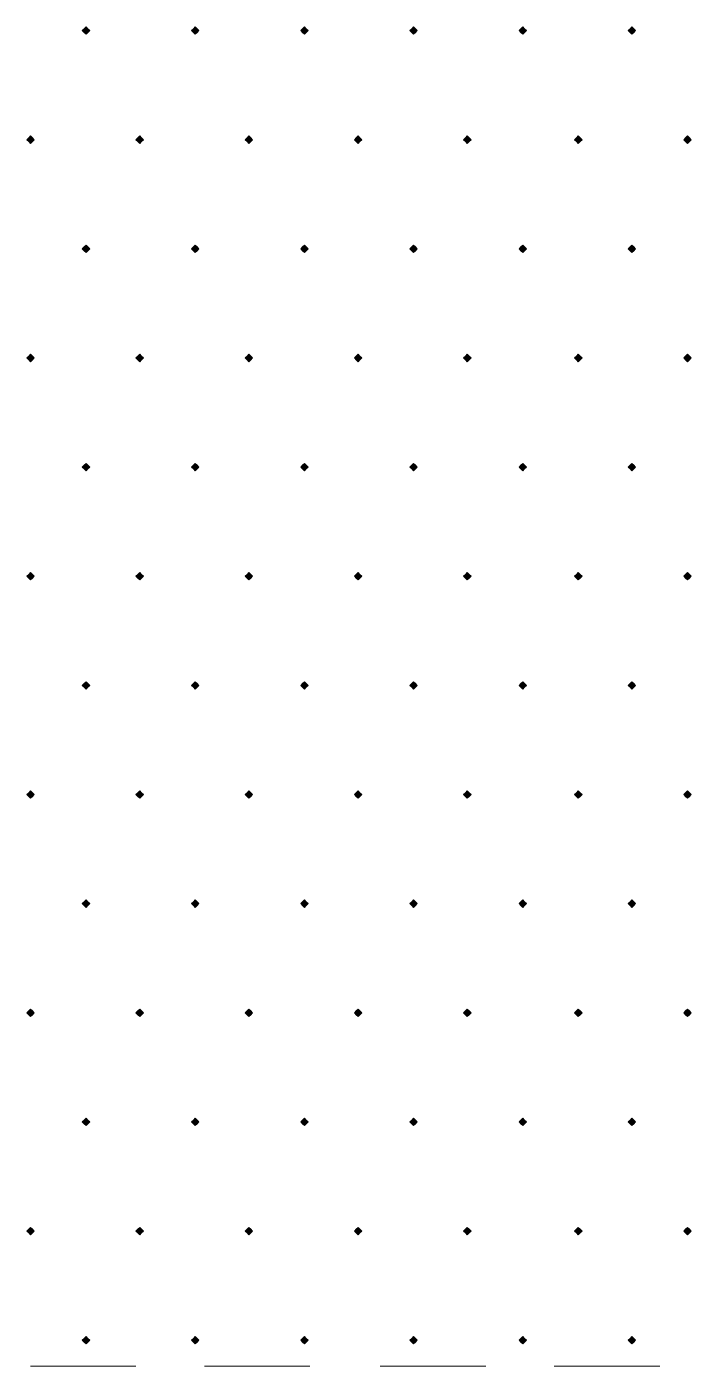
# Model space of a CAD drawing. Header units: millimetres. Extents: x 0 to 420, y 0 to 297.
# Drawn here: x 178.75 to 186.35, y 69.19 to 84.52 of the extents above; entities that cross this region are included whole.
import ezdxf

# ---------------------------------------------------------------- set-up
doc = ezdxf.new("R2010")
doc.units = ezdxf.units.MM

msp = doc.modelspace()

# ---------------------------------------------------------------- hatches: boundary and pattern name
for points in [[(179.43, 84.519), (179.409, 84.497), (179.387, 84.476), (179.409, 84.455), (179.43, 84.434), (179.451, 84.455), (179.472, 84.476), (179.451, 84.497), (179.43, 84.519)], [(180.679, 84.519), (180.658, 84.497), (180.636, 84.476), (180.658, 84.455), (180.679, 84.434), (180.7, 84.455), (180.721, 84.476), (180.7, 84.497), (180.679, 84.519)], [(181.928, 84.519), (181.906, 84.497), (181.885, 84.476), (181.906, 84.455), (181.928, 84.434), (181.949, 84.455), (181.97, 84.476), (181.949, 84.497), (181.928, 84.519)], [(183.176, 84.519), (183.155, 84.497), (183.134, 84.476), (183.155, 84.455), (183.176, 84.434), (183.197, 84.455), (183.219, 84.476), (183.197, 84.497), (183.176, 84.519)], [(184.425, 84.519), (184.404, 84.497), (184.383, 84.476), (184.404, 84.455), (184.425, 84.434), (184.446, 84.455), (184.468, 84.476), (184.446, 84.497), (184.425, 84.519)], [(185.674, 84.519), (185.653, 84.497), (185.632, 84.476), (185.653, 84.455), (185.674, 84.434), (185.695, 84.455), (185.716, 84.476), (185.695, 84.497), (185.674, 84.519)], [(178.795, 83.27), (178.774, 83.248), (178.753, 83.227), (178.774, 83.206), (178.795, 83.185), (178.816, 83.206), (178.837, 83.227), (178.816, 83.248), (178.795, 83.27)], [(180.044, 83.27), (180.022, 83.248), (180.001, 83.227), (180.022, 83.206), (180.044, 83.185), (180.065, 83.206), (180.086, 83.227), (180.065, 83.248), (180.044, 83.27)], [(181.293, 83.27), (181.271, 83.248), (181.25, 83.227), (181.271, 83.206), (181.293, 83.185), (181.314, 83.206), (181.335, 83.227), (181.314, 83.248), (181.293, 83.27)], [(182.541, 83.27), (182.52, 83.248), (182.499, 83.227), (182.52, 83.206), (182.541, 83.185), (182.562, 83.206), (182.584, 83.227), (182.562, 83.248), (182.541, 83.27)], [(183.79, 83.27), (183.769, 83.248), (183.748, 83.227), (183.769, 83.206), (183.79, 83.185), (183.811, 83.206), (183.833, 83.227), (183.811, 83.248), (183.79, 83.27)], [(185.06, 83.27), (185.039, 83.248), (185.018, 83.227), (185.039, 83.206), (185.06, 83.185), (185.081, 83.206), (185.103, 83.227), (185.081, 83.248), (185.06, 83.27)], [(186.309, 83.27), (186.288, 83.248), (186.267, 83.227), (186.288, 83.206), (186.309, 83.185), (186.33, 83.206), (186.351, 83.227), (186.33, 83.248), (186.309, 83.27)], [(179.43, 82.021), (179.409, 82), (179.387, 81.979), (179.409, 81.957), (179.43, 81.936), (179.451, 81.957), (179.472, 81.979), (179.451, 82), (179.43, 82.021)], [(180.679, 82.021), (180.658, 82), (180.636, 81.979), (180.658, 81.957), (180.679, 81.936), (180.7, 81.957), (180.721, 81.979), (180.7, 82), (180.679, 82.021)], [(181.928, 82.021), (181.906, 82), (181.885, 81.979), (181.906, 81.957), (181.928, 81.936), (181.949, 81.957), (181.97, 81.979), (181.949, 82), (181.928, 82.021)], [(183.176, 82.021), (183.155, 82), (183.134, 81.979), (183.155, 81.957), (183.176, 81.936), (183.197, 81.957), (183.219, 81.979), (183.197, 82), (183.176, 82.021)], [(184.425, 82.021), (184.404, 82), (184.383, 81.979), (184.404, 81.957), (184.425, 81.936), (184.446, 81.957), (184.468, 81.979), (184.446, 82), (184.425, 82.021)], [(185.674, 82.021), (185.653, 82), (185.632, 81.979), (185.653, 81.957), (185.674, 81.936), (185.695, 81.957), (185.716, 81.979), (185.695, 82), (185.674, 82.021)], [(178.795, 80.772), (178.774, 80.751), (178.753, 80.73), (178.774, 80.709), (178.795, 80.687), (178.816, 80.709), (178.837, 80.73), (178.816, 80.751), (178.795, 80.772)], [(180.044, 80.772), (180.022, 80.751), (180.001, 80.73), (180.022, 80.709), (180.044, 80.687), (180.065, 80.709), (180.086, 80.73), (180.065, 80.751), (180.044, 80.772)], [(181.293, 80.772), (181.271, 80.751), (181.25, 80.73), (181.271, 80.709), (181.293, 80.687), (181.314, 80.709), (181.335, 80.73), (181.314, 80.751), (181.293, 80.772)], [(182.541, 80.772), (182.52, 80.751), (182.499, 80.73), (182.52, 80.709), (182.541, 80.687), (182.562, 80.709), (182.584, 80.73), (182.562, 80.751), (182.541, 80.772)], [(183.79, 80.772), (183.769, 80.751), (183.748, 80.73), (183.769, 80.709), (183.79, 80.687), (183.811, 80.709), (183.833, 80.73), (183.811, 80.751), (183.79, 80.772)], [(185.06, 80.772), (185.039, 80.751), (185.018, 80.73), (185.039, 80.709), (185.06, 80.687), (185.081, 80.709), (185.103, 80.73), (185.081, 80.751), (185.06, 80.772)], [(186.309, 80.772), (186.288, 80.751), (186.267, 80.73), (186.288, 80.709), (186.309, 80.687), (186.33, 80.709), (186.351, 80.73), (186.33, 80.751), (186.309, 80.772)], [(179.43, 79.523), (179.409, 79.502), (179.387, 79.481), (179.409, 79.46), (179.43, 79.438), (179.451, 79.46), (179.472, 79.481), (179.451, 79.502), (179.43, 79.523)], [(180.679, 79.523), (180.658, 79.502), (180.636, 79.481), (180.658, 79.46), (180.679, 79.438), (180.7, 79.46), (180.721, 79.481), (180.7, 79.502), (180.679, 79.523)], [(181.928, 79.523), (181.906, 79.502), (181.885, 79.481), (181.906, 79.46), (181.928, 79.438), (181.949, 79.46), (181.97, 79.481), (181.949, 79.502), (181.928, 79.523)], [(183.176, 79.523), (183.155, 79.502), (183.134, 79.481), (183.155, 79.46), (183.176, 79.438), (183.197, 79.46), (183.219, 79.481), (183.197, 79.502), (183.176, 79.523)], [(184.425, 79.523), (184.404, 79.502), (184.383, 79.481), (184.404, 79.46), (184.425, 79.438), (184.446, 79.46), (184.468, 79.481), (184.446, 79.502), (184.425, 79.523)], [(185.674, 79.523), (185.653, 79.502), (185.632, 79.481), (185.653, 79.46), (185.674, 79.438), (185.695, 79.46), (185.716, 79.481), (185.695, 79.502), (185.674, 79.523)], [(178.795, 78.274), (178.774, 78.253), (178.753, 78.232), (178.774, 78.211), (178.795, 78.19), (178.816, 78.211), (178.837, 78.232), (178.816, 78.253), (178.795, 78.274)], [(180.044, 78.274), (180.022, 78.253), (180.001, 78.232), (180.022, 78.211), (180.044, 78.19), (180.065, 78.211), (180.086, 78.232), (180.065, 78.253), (180.044, 78.274)], [(181.293, 78.274), (181.271, 78.253), (181.25, 78.232), (181.271, 78.211), (181.293, 78.19), (181.314, 78.211), (181.335, 78.232), (181.314, 78.253), (181.293, 78.274)], [(182.541, 78.274), (182.52, 78.253), (182.499, 78.232), (182.52, 78.211), (182.541, 78.19), (182.562, 78.211), (182.584, 78.232), (182.562, 78.253), (182.541, 78.274)], [(183.79, 78.274), (183.769, 78.253), (183.748, 78.232), (183.769, 78.211), (183.79, 78.19), (183.811, 78.211), (183.833, 78.232), (183.811, 78.253), (183.79, 78.274)], [(185.06, 78.274), (185.039, 78.253), (185.018, 78.232), (185.039, 78.211), (185.06, 78.19), (185.081, 78.211), (185.103, 78.232), (185.081, 78.253), (185.06, 78.274)], [(186.309, 78.274), (186.288, 78.253), (186.267, 78.232), (186.288, 78.211), (186.309, 78.19), (186.33, 78.211), (186.351, 78.232), (186.33, 78.253), (186.309, 78.274)], [(179.43, 77.025), (179.409, 77.004), (179.387, 76.983), (179.409, 76.962), (179.43, 76.941), (179.451, 76.962), (179.472, 76.983), (179.451, 77.004), (179.43, 77.025)], [(180.679, 77.025), (180.658, 77.004), (180.636, 76.983), (180.658, 76.962), (180.679, 76.941), (180.7, 76.962), (180.721, 76.983), (180.7, 77.004), (180.679, 77.025)], [(181.928, 77.025), (181.906, 77.004), (181.885, 76.983), (181.906, 76.962), (181.928, 76.941), (181.949, 76.962), (181.97, 76.983), (181.949, 77.004), (181.928, 77.025)], [(183.176, 77.025), (183.155, 77.004), (183.134, 76.983), (183.155, 76.962), (183.176, 76.941), (183.197, 76.962), (183.219, 76.983), (183.197, 77.004), (183.176, 77.025)], [(184.425, 77.025), (184.404, 77.004), (184.383, 76.983), (184.404, 76.962), (184.425, 76.941), (184.446, 76.962), (184.468, 76.983), (184.446, 77.004), (184.425, 77.025)], [(185.674, 77.025), (185.653, 77.004), (185.632, 76.983), (185.653, 76.962), (185.674, 76.941), (185.695, 76.962), (185.716, 76.983), (185.695, 77.004), (185.674, 77.025)], [(178.795, 75.777), (178.774, 75.755), (178.753, 75.734), (178.774, 75.713), (178.795, 75.692), (178.816, 75.713), (178.837, 75.734), (178.816, 75.755), (178.795, 75.777)], [(180.044, 75.777), (180.022, 75.755), (180.001, 75.734), (180.022, 75.713), (180.044, 75.692), (180.065, 75.713), (180.086, 75.734), (180.065, 75.755), (180.044, 75.777)], [(181.293, 75.777), (181.271, 75.755), (181.25, 75.734), (181.271, 75.713), (181.293, 75.692), (181.314, 75.713), (181.335, 75.734), (181.314, 75.755), (181.293, 75.777)], [(182.541, 75.777), (182.52, 75.755), (182.499, 75.734), (182.52, 75.713), (182.541, 75.692), (182.562, 75.713), (182.584, 75.734), (182.562, 75.755), (182.541, 75.777)], [(183.79, 75.777), (183.769, 75.755), (183.748, 75.734), (183.769, 75.713), (183.79, 75.692), (183.811, 75.713), (183.833, 75.734), (183.811, 75.755), (183.79, 75.777)], [(185.06, 75.777), (185.039, 75.755), (185.018, 75.734), (185.039, 75.713), (185.06, 75.692), (185.081, 75.713), (185.103, 75.734), (185.081, 75.755), (185.06, 75.777)], [(186.309, 75.777), (186.288, 75.755), (186.267, 75.734), (186.288, 75.713), (186.309, 75.692), (186.33, 75.713), (186.351, 75.734), (186.33, 75.755), (186.309, 75.777)], [(179.43, 74.528), (179.409, 74.507), (179.387, 74.486), (179.409, 74.464), (179.43, 74.443), (179.451, 74.464), (179.472, 74.486), (179.451, 74.507), (179.43, 74.528)], [(180.679, 74.528), (180.658, 74.507), (180.636, 74.486), (180.658, 74.464), (180.679, 74.443), (180.7, 74.464), (180.721, 74.486), (180.7, 74.507), (180.679, 74.528)], [(181.928, 74.528), (181.906, 74.507), (181.885, 74.486), (181.906, 74.464), (181.928, 74.443), (181.949, 74.464), (181.97, 74.486), (181.949, 74.507), (181.928, 74.528)], [(183.176, 74.528), (183.155, 74.507), (183.134, 74.486), (183.155, 74.464), (183.176, 74.443), (183.197, 74.464), (183.219, 74.486), (183.197, 74.507), (183.176, 74.528)], [(184.425, 74.528), (184.404, 74.507), (184.383, 74.486), (184.404, 74.464), (184.425, 74.443), (184.446, 74.464), (184.468, 74.486), (184.446, 74.507), (184.425, 74.528)], [(185.674, 74.528), (185.653, 74.507), (185.632, 74.486), (185.653, 74.464), (185.674, 74.443), (185.695, 74.464), (185.716, 74.486), (185.695, 74.507), (185.674, 74.528)], [(178.795, 73.279), (178.774, 73.258), (178.753, 73.237), (178.774, 73.215), (178.795, 73.194), (178.816, 73.215), (178.837, 73.237), (178.816, 73.258), (178.795, 73.279)], [(180.044, 73.279), (180.022, 73.258), (180.001, 73.237), (180.022, 73.215), (180.044, 73.194), (180.065, 73.215), (180.086, 73.237), (180.065, 73.258), (180.044, 73.279)], [(181.293, 73.279), (181.271, 73.258), (181.25, 73.237), (181.271, 73.215), (181.293, 73.194), (181.314, 73.215), (181.335, 73.237), (181.314, 73.258), (181.293, 73.279)], [(182.541, 73.279), (182.52, 73.258), (182.499, 73.237), (182.52, 73.215), (182.541, 73.194), (182.562, 73.215), (182.584, 73.237), (182.562, 73.258), (182.541, 73.279)], [(183.79, 73.279), (183.769, 73.258), (183.748, 73.237), (183.769, 73.215), (183.79, 73.194), (183.811, 73.215), (183.833, 73.237), (183.811, 73.258), (183.79, 73.279)], [(185.06, 73.279), (185.039, 73.258), (185.018, 73.237), (185.039, 73.215), (185.06, 73.194), (185.081, 73.215), (185.103, 73.237), (185.081, 73.258), (185.06, 73.279)], [(186.309, 73.279), (186.288, 73.258), (186.267, 73.237), (186.288, 73.215), (186.309, 73.194), (186.33, 73.215), (186.351, 73.237), (186.33, 73.258), (186.309, 73.279)], [(179.43, 72.03), (179.409, 72.009), (179.387, 71.988), (179.409, 71.967), (179.43, 71.946), (179.451, 71.967), (179.472, 71.988), (179.451, 72.009), (179.43, 72.03)], [(180.679, 72.03), (180.658, 72.009), (180.636, 71.988), (180.658, 71.967), (180.679, 71.946), (180.7, 71.967), (180.721, 71.988), (180.7, 72.009), (180.679, 72.03)], [(181.928, 72.03), (181.906, 72.009), (181.885, 71.988), (181.906, 71.967), (181.928, 71.946), (181.949, 71.967), (181.97, 71.988), (181.949, 72.009), (181.928, 72.03)], [(183.176, 72.03), (183.155, 72.009), (183.134, 71.988), (183.155, 71.967), (183.176, 71.946), (183.197, 71.967), (183.219, 71.988), (183.197, 72.009), (183.176, 72.03)], [(184.425, 72.03), (184.404, 72.009), (184.383, 71.988), (184.404, 71.967), (184.425, 71.946), (184.446, 71.967), (184.468, 71.988), (184.446, 72.009), (184.425, 72.03)], [(185.674, 72.03), (185.653, 72.009), (185.632, 71.988), (185.653, 71.967), (185.674, 71.946), (185.695, 71.967), (185.716, 71.988), (185.695, 72.009), (185.674, 72.03)], [(178.795, 70.781), (178.774, 70.76), (178.753, 70.739), (178.774, 70.718), (178.795, 70.697), (178.816, 70.718), (178.837, 70.739), (178.816, 70.76), (178.795, 70.781)], [(180.044, 70.781), (180.022, 70.76), (180.001, 70.739), (180.022, 70.718), (180.044, 70.697), (180.065, 70.718), (180.086, 70.739), (180.065, 70.76), (180.044, 70.781)], [(181.293, 70.781), (181.271, 70.76), (181.25, 70.739), (181.271, 70.718), (181.293, 70.697), (181.314, 70.718), (181.335, 70.739), (181.314, 70.76), (181.293, 70.781)], [(182.541, 70.781), (182.52, 70.76), (182.499, 70.739), (182.52, 70.718), (182.541, 70.697), (182.562, 70.718), (182.584, 70.739), (182.562, 70.76), (182.541, 70.781)], [(183.79, 70.781), (183.769, 70.76), (183.748, 70.739), (183.769, 70.718), (183.79, 70.697), (183.811, 70.718), (183.833, 70.739), (183.811, 70.76), (183.79, 70.781)], [(185.06, 70.781), (185.039, 70.76), (185.018, 70.739), (185.039, 70.718), (185.06, 70.697), (185.081, 70.718), (185.103, 70.739), (185.081, 70.76), (185.06, 70.781)], [(186.309, 70.781), (186.288, 70.76), (186.267, 70.739), (186.288, 70.718), (186.309, 70.697), (186.33, 70.718), (186.351, 70.739), (186.33, 70.76), (186.309, 70.781)], [(179.43, 69.532), (179.409, 69.511), (179.387, 69.49), (179.409, 69.469), (179.43, 69.448), (179.451, 69.469), (179.472, 69.49), (179.451, 69.511), (179.43, 69.532)], [(180.679, 69.532), (180.658, 69.511), (180.636, 69.49), (180.658, 69.469), (180.679, 69.448), (180.7, 69.469), (180.721, 69.49), (180.7, 69.511), (180.679, 69.532)], [(181.928, 69.532), (181.906, 69.511), (181.885, 69.49), (181.906, 69.469), (181.928, 69.448), (181.949, 69.469), (181.97, 69.49), (181.949, 69.511), (181.928, 69.532)], [(183.176, 69.532), (183.155, 69.511), (183.134, 69.49), (183.155, 69.469), (183.176, 69.448), (183.197, 69.469), (183.219, 69.49), (183.197, 69.511), (183.176, 69.532)], [(184.425, 69.532), (184.404, 69.511), (184.383, 69.49), (184.404, 69.469), (184.425, 69.448), (184.446, 69.469), (184.468, 69.49), (184.446, 69.511), (184.425, 69.532)], [(185.674, 69.532), (185.653, 69.511), (185.632, 69.49), (185.653, 69.469), (185.674, 69.448), (185.695, 69.469), (185.716, 69.49), (185.695, 69.511), (185.674, 69.532)]]:
    msp.add_hatch(color=7).paths.add_polyline_path(points)

# ---------------------------------------------------------------- linework, layer by layer
at = {"lineweight": 0}
for points in [[(179.43, 84.519), (179.409, 84.497), (179.387, 84.476), (179.409, 84.455), (179.43, 84.434), (179.451, 84.455), (179.472, 84.476), (179.451, 84.497)], [(180.679, 84.519), (180.658, 84.497), (180.636, 84.476), (180.658, 84.455), (180.679, 84.434), (180.7, 84.455), (180.721, 84.476), (180.7, 84.497)], [(181.928, 84.519), (181.906, 84.497), (181.885, 84.476), (181.906, 84.455), (181.928, 84.434), (181.949, 84.455), (181.97, 84.476), (181.949, 84.497)], [(183.176, 84.519), (183.155, 84.497), (183.134, 84.476), (183.155, 84.455), (183.176, 84.434), (183.197, 84.455), (183.219, 84.476), (183.197, 84.497)], [(184.425, 84.519), (184.404, 84.497), (184.383, 84.476), (184.404, 84.455), (184.425, 84.434), (184.446, 84.455), (184.468, 84.476), (184.446, 84.497)], [(185.674, 84.519), (185.653, 84.497), (185.632, 84.476), (185.653, 84.455), (185.674, 84.434), (185.695, 84.455), (185.716, 84.476), (185.695, 84.497)], [(178.795, 83.27), (178.774, 83.248), (178.753, 83.227), (178.774, 83.206), (178.795, 83.185), (178.816, 83.206), (178.837, 83.227), (178.816, 83.248)], [(180.044, 83.27), (180.022, 83.248), (180.001, 83.227), (180.022, 83.206), (180.044, 83.185), (180.065, 83.206), (180.086, 83.227), (180.065, 83.248)], [(181.293, 83.27), (181.271, 83.248), (181.25, 83.227), (181.271, 83.206), (181.293, 83.185), (181.314, 83.206), (181.335, 83.227), (181.314, 83.248)], [(182.541, 83.27), (182.52, 83.248), (182.499, 83.227), (182.52, 83.206), (182.541, 83.185), (182.562, 83.206), (182.584, 83.227), (182.562, 83.248)], [(183.79, 83.27), (183.769, 83.248), (183.748, 83.227), (183.769, 83.206), (183.79, 83.185), (183.811, 83.206), (183.833, 83.227), (183.811, 83.248)], [(185.06, 83.27), (185.039, 83.248), (185.018, 83.227), (185.039, 83.206), (185.06, 83.185), (185.081, 83.206), (185.103, 83.227), (185.081, 83.248)], [(186.309, 83.27), (186.288, 83.248), (186.267, 83.227), (186.288, 83.206), (186.309, 83.185), (186.33, 83.206), (186.351, 83.227), (186.33, 83.248)], [(179.43, 82.021), (179.409, 82), (179.387, 81.979), (179.409, 81.957), (179.43, 81.936), (179.451, 81.957), (179.472, 81.979), (179.451, 82)], [(180.679, 82.021), (180.658, 82), (180.636, 81.979), (180.658, 81.957), (180.679, 81.936), (180.7, 81.957), (180.721, 81.979), (180.7, 82)], [(181.928, 82.021), (181.906, 82), (181.885, 81.979), (181.906, 81.957), (181.928, 81.936), (181.949, 81.957), (181.97, 81.979), (181.949, 82)], [(183.176, 82.021), (183.155, 82), (183.134, 81.979), (183.155, 81.957), (183.176, 81.936), (183.197, 81.957), (183.219, 81.979), (183.197, 82)], [(184.425, 82.021), (184.404, 82), (184.383, 81.979), (184.404, 81.957), (184.425, 81.936), (184.446, 81.957), (184.468, 81.979), (184.446, 82)], [(185.674, 82.021), (185.653, 82), (185.632, 81.979), (185.653, 81.957), (185.674, 81.936), (185.695, 81.957), (185.716, 81.979), (185.695, 82)], [(178.795, 80.772), (178.774, 80.751), (178.753, 80.73), (178.774, 80.709), (178.795, 80.687), (178.816, 80.709), (178.837, 80.73), (178.816, 80.751)], [(180.044, 80.772), (180.022, 80.751), (180.001, 80.73), (180.022, 80.709), (180.044, 80.687), (180.065, 80.709), (180.086, 80.73), (180.065, 80.751)], [(181.293, 80.772), (181.271, 80.751), (181.25, 80.73), (181.271, 80.709), (181.293, 80.687), (181.314, 80.709), (181.335, 80.73), (181.314, 80.751)], [(182.541, 80.772), (182.52, 80.751), (182.499, 80.73), (182.52, 80.709), (182.541, 80.687), (182.562, 80.709), (182.584, 80.73), (182.562, 80.751)], [(183.79, 80.772), (183.769, 80.751), (183.748, 80.73), (183.769, 80.709), (183.79, 80.687), (183.811, 80.709), (183.833, 80.73), (183.811, 80.751)], [(185.06, 80.772), (185.039, 80.751), (185.018, 80.73), (185.039, 80.709), (185.06, 80.687), (185.081, 80.709), (185.103, 80.73), (185.081, 80.751)], [(186.309, 80.772), (186.288, 80.751), (186.267, 80.73), (186.288, 80.709), (186.309, 80.687), (186.33, 80.709), (186.351, 80.73), (186.33, 80.751)], [(179.43, 79.523), (179.409, 79.502), (179.387, 79.481), (179.409, 79.46), (179.43, 79.438), (179.451, 79.46), (179.472, 79.481), (179.451, 79.502)], [(180.679, 79.523), (180.658, 79.502), (180.636, 79.481), (180.658, 79.46), (180.679, 79.438), (180.7, 79.46), (180.721, 79.481), (180.7, 79.502)], [(181.928, 79.523), (181.906, 79.502), (181.885, 79.481), (181.906, 79.46), (181.928, 79.438), (181.949, 79.46), (181.97, 79.481), (181.949, 79.502)], [(183.176, 79.523), (183.155, 79.502), (183.134, 79.481), (183.155, 79.46), (183.176, 79.438), (183.197, 79.46), (183.219, 79.481), (183.197, 79.502)], [(184.425, 79.523), (184.404, 79.502), (184.383, 79.481), (184.404, 79.46), (184.425, 79.438), (184.446, 79.46), (184.468, 79.481), (184.446, 79.502)], [(185.674, 79.523), (185.653, 79.502), (185.632, 79.481), (185.653, 79.46), (185.674, 79.438), (185.695, 79.46), (185.716, 79.481), (185.695, 79.502)], [(178.795, 78.274), (178.774, 78.253), (178.753, 78.232), (178.774, 78.211), (178.795, 78.19), (178.816, 78.211), (178.837, 78.232), (178.816, 78.253)], [(180.044, 78.274), (180.022, 78.253), (180.001, 78.232), (180.022, 78.211), (180.044, 78.19), (180.065, 78.211), (180.086, 78.232), (180.065, 78.253)], [(181.293, 78.274), (181.271, 78.253), (181.25, 78.232), (181.271, 78.211), (181.293, 78.19), (181.314, 78.211), (181.335, 78.232), (181.314, 78.253)], [(182.541, 78.274), (182.52, 78.253), (182.499, 78.232), (182.52, 78.211), (182.541, 78.19), (182.562, 78.211), (182.584, 78.232), (182.562, 78.253)], [(183.79, 78.274), (183.769, 78.253), (183.748, 78.232), (183.769, 78.211), (183.79, 78.19), (183.811, 78.211), (183.833, 78.232), (183.811, 78.253)], [(185.06, 78.274), (185.039, 78.253), (185.018, 78.232), (185.039, 78.211), (185.06, 78.19), (185.081, 78.211), (185.103, 78.232), (185.081, 78.253)], [(186.309, 78.274), (186.288, 78.253), (186.267, 78.232), (186.288, 78.211), (186.309, 78.19), (186.33, 78.211), (186.351, 78.232), (186.33, 78.253)], [(179.43, 77.025), (179.409, 77.004), (179.387, 76.983), (179.409, 76.962), (179.43, 76.941), (179.451, 76.962), (179.472, 76.983), (179.451, 77.004)], [(180.679, 77.025), (180.658, 77.004), (180.636, 76.983), (180.658, 76.962), (180.679, 76.941), (180.7, 76.962), (180.721, 76.983), (180.7, 77.004)], [(181.928, 77.025), (181.906, 77.004), (181.885, 76.983), (181.906, 76.962), (181.928, 76.941), (181.949, 76.962), (181.97, 76.983), (181.949, 77.004)], [(183.176, 77.025), (183.155, 77.004), (183.134, 76.983), (183.155, 76.962), (183.176, 76.941), (183.197, 76.962), (183.219, 76.983), (183.197, 77.004)], [(184.425, 77.025), (184.404, 77.004), (184.383, 76.983), (184.404, 76.962), (184.425, 76.941), (184.446, 76.962), (184.468, 76.983), (184.446, 77.004)], [(185.674, 77.025), (185.653, 77.004), (185.632, 76.983), (185.653, 76.962), (185.674, 76.941), (185.695, 76.962), (185.716, 76.983), (185.695, 77.004)], [(178.795, 75.777), (178.774, 75.755), (178.753, 75.734), (178.774, 75.713), (178.795, 75.692), (178.816, 75.713), (178.837, 75.734), (178.816, 75.755)], [(180.044, 75.777), (180.022, 75.755), (180.001, 75.734), (180.022, 75.713), (180.044, 75.692), (180.065, 75.713), (180.086, 75.734), (180.065, 75.755)], [(181.293, 75.777), (181.271, 75.755), (181.25, 75.734), (181.271, 75.713), (181.293, 75.692), (181.314, 75.713), (181.335, 75.734), (181.314, 75.755)], [(182.541, 75.777), (182.52, 75.755), (182.499, 75.734), (182.52, 75.713), (182.541, 75.692), (182.562, 75.713), (182.584, 75.734), (182.562, 75.755)], [(183.79, 75.777), (183.769, 75.755), (183.748, 75.734), (183.769, 75.713), (183.79, 75.692), (183.811, 75.713), (183.833, 75.734), (183.811, 75.755)], [(185.06, 75.777), (185.039, 75.755), (185.018, 75.734), (185.039, 75.713), (185.06, 75.692), (185.081, 75.713), (185.103, 75.734), (185.081, 75.755)], [(186.309, 75.777), (186.288, 75.755), (186.267, 75.734), (186.288, 75.713), (186.309, 75.692), (186.33, 75.713), (186.351, 75.734), (186.33, 75.755)], [(179.43, 74.528), (179.409, 74.507), (179.387, 74.486), (179.409, 74.464), (179.43, 74.443), (179.451, 74.464), (179.472, 74.486), (179.451, 74.507)], [(180.679, 74.528), (180.658, 74.507), (180.636, 74.486), (180.658, 74.464), (180.679, 74.443), (180.7, 74.464), (180.721, 74.486), (180.7, 74.507)], [(181.928, 74.528), (181.906, 74.507), (181.885, 74.486), (181.906, 74.464), (181.928, 74.443), (181.949, 74.464), (181.97, 74.486), (181.949, 74.507)], [(183.176, 74.528), (183.155, 74.507), (183.134, 74.486), (183.155, 74.464), (183.176, 74.443), (183.197, 74.464), (183.219, 74.486), (183.197, 74.507)], [(184.425, 74.528), (184.404, 74.507), (184.383, 74.486), (184.404, 74.464), (184.425, 74.443), (184.446, 74.464), (184.468, 74.486), (184.446, 74.507)], [(185.674, 74.528), (185.653, 74.507), (185.632, 74.486), (185.653, 74.464), (185.674, 74.443), (185.695, 74.464), (185.716, 74.486), (185.695, 74.507)], [(178.795, 73.279), (178.774, 73.258), (178.753, 73.237), (178.774, 73.215), (178.795, 73.194), (178.816, 73.215), (178.837, 73.237), (178.816, 73.258)], [(180.044, 73.279), (180.022, 73.258), (180.001, 73.237), (180.022, 73.215), (180.044, 73.194), (180.065, 73.215), (180.086, 73.237), (180.065, 73.258)], [(181.293, 73.279), (181.271, 73.258), (181.25, 73.237), (181.271, 73.215), (181.293, 73.194), (181.314, 73.215), (181.335, 73.237), (181.314, 73.258)], [(182.541, 73.279), (182.52, 73.258), (182.499, 73.237), (182.52, 73.215), (182.541, 73.194), (182.562, 73.215), (182.584, 73.237), (182.562, 73.258)], [(183.79, 73.279), (183.769, 73.258), (183.748, 73.237), (183.769, 73.215), (183.79, 73.194), (183.811, 73.215), (183.833, 73.237), (183.811, 73.258)], [(185.06, 73.279), (185.039, 73.258), (185.018, 73.237), (185.039, 73.215), (185.06, 73.194), (185.081, 73.215), (185.103, 73.237), (185.081, 73.258)], [(186.309, 73.279), (186.288, 73.258), (186.267, 73.237), (186.288, 73.215), (186.309, 73.194), (186.33, 73.215), (186.351, 73.237), (186.33, 73.258)], [(179.43, 72.03), (179.409, 72.009), (179.387, 71.988), (179.409, 71.967), (179.43, 71.946), (179.451, 71.967), (179.472, 71.988), (179.451, 72.009)], [(180.679, 72.03), (180.658, 72.009), (180.636, 71.988), (180.658, 71.967), (180.679, 71.946), (180.7, 71.967), (180.721, 71.988), (180.7, 72.009)], [(181.928, 72.03), (181.906, 72.009), (181.885, 71.988), (181.906, 71.967), (181.928, 71.946), (181.949, 71.967), (181.97, 71.988), (181.949, 72.009)], [(183.176, 72.03), (183.155, 72.009), (183.134, 71.988), (183.155, 71.967), (183.176, 71.946), (183.197, 71.967), (183.219, 71.988), (183.197, 72.009)], [(184.425, 72.03), (184.404, 72.009), (184.383, 71.988), (184.404, 71.967), (184.425, 71.946), (184.446, 71.967), (184.468, 71.988), (184.446, 72.009)], [(185.674, 72.03), (185.653, 72.009), (185.632, 71.988), (185.653, 71.967), (185.674, 71.946), (185.695, 71.967), (185.716, 71.988), (185.695, 72.009)], [(178.795, 70.781), (178.774, 70.76), (178.753, 70.739), (178.774, 70.718), (178.795, 70.697), (178.816, 70.718), (178.837, 70.739), (178.816, 70.76)], [(180.044, 70.781), (180.022, 70.76), (180.001, 70.739), (180.022, 70.718), (180.044, 70.697), (180.065, 70.718), (180.086, 70.739), (180.065, 70.76)], [(181.293, 70.781), (181.271, 70.76), (181.25, 70.739), (181.271, 70.718), (181.293, 70.697), (181.314, 70.718), (181.335, 70.739), (181.314, 70.76)], [(182.541, 70.781), (182.52, 70.76), (182.499, 70.739), (182.52, 70.718), (182.541, 70.697), (182.562, 70.718), (182.584, 70.739), (182.562, 70.76)], [(183.79, 70.781), (183.769, 70.76), (183.748, 70.739), (183.769, 70.718), (183.79, 70.697), (183.811, 70.718), (183.833, 70.739), (183.811, 70.76)], [(185.06, 70.781), (185.039, 70.76), (185.018, 70.739), (185.039, 70.718), (185.06, 70.697), (185.081, 70.718), (185.103, 70.739), (185.081, 70.76)], [(186.309, 70.781), (186.288, 70.76), (186.267, 70.739), (186.288, 70.718), (186.309, 70.697), (186.33, 70.718), (186.351, 70.739), (186.33, 70.76)], [(179.43, 69.532), (179.409, 69.511), (179.387, 69.49), (179.409, 69.469), (179.43, 69.448), (179.451, 69.469), (179.472, 69.49), (179.451, 69.511)], [(180.679, 69.532), (180.658, 69.511), (180.636, 69.49), (180.658, 69.469), (180.679, 69.448), (180.7, 69.469), (180.721, 69.49), (180.7, 69.511)], [(181.928, 69.532), (181.906, 69.511), (181.885, 69.49), (181.906, 69.469), (181.928, 69.448), (181.949, 69.469), (181.97, 69.49), (181.949, 69.511)], [(183.176, 69.532), (183.155, 69.511), (183.134, 69.49), (183.155, 69.469), (183.176, 69.448), (183.197, 69.469), (183.219, 69.49), (183.197, 69.511)], [(184.425, 69.532), (184.404, 69.511), (184.383, 69.49), (184.404, 69.469), (184.425, 69.448), (184.446, 69.469), (184.468, 69.49), (184.446, 69.511)], [(185.674, 69.532), (185.653, 69.511), (185.632, 69.49), (185.653, 69.469), (185.674, 69.448), (185.695, 69.469), (185.716, 69.49), (185.695, 69.511)]]:
    msp.add_lwpolyline(points, close=True, dxfattribs=at)
at = {"lineweight": 13}
for points in [[(178.795, 69.194), (180.001, 69.194)], [(180.785, 69.194), (181.991, 69.194)], [(182.795, 69.194), (184.002, 69.194)], [(184.785, 69.194), (185.992, 69.194)]]:
    msp.add_lwpolyline(points, dxfattribs=at)

doc.saveas('drawing.dxf')
